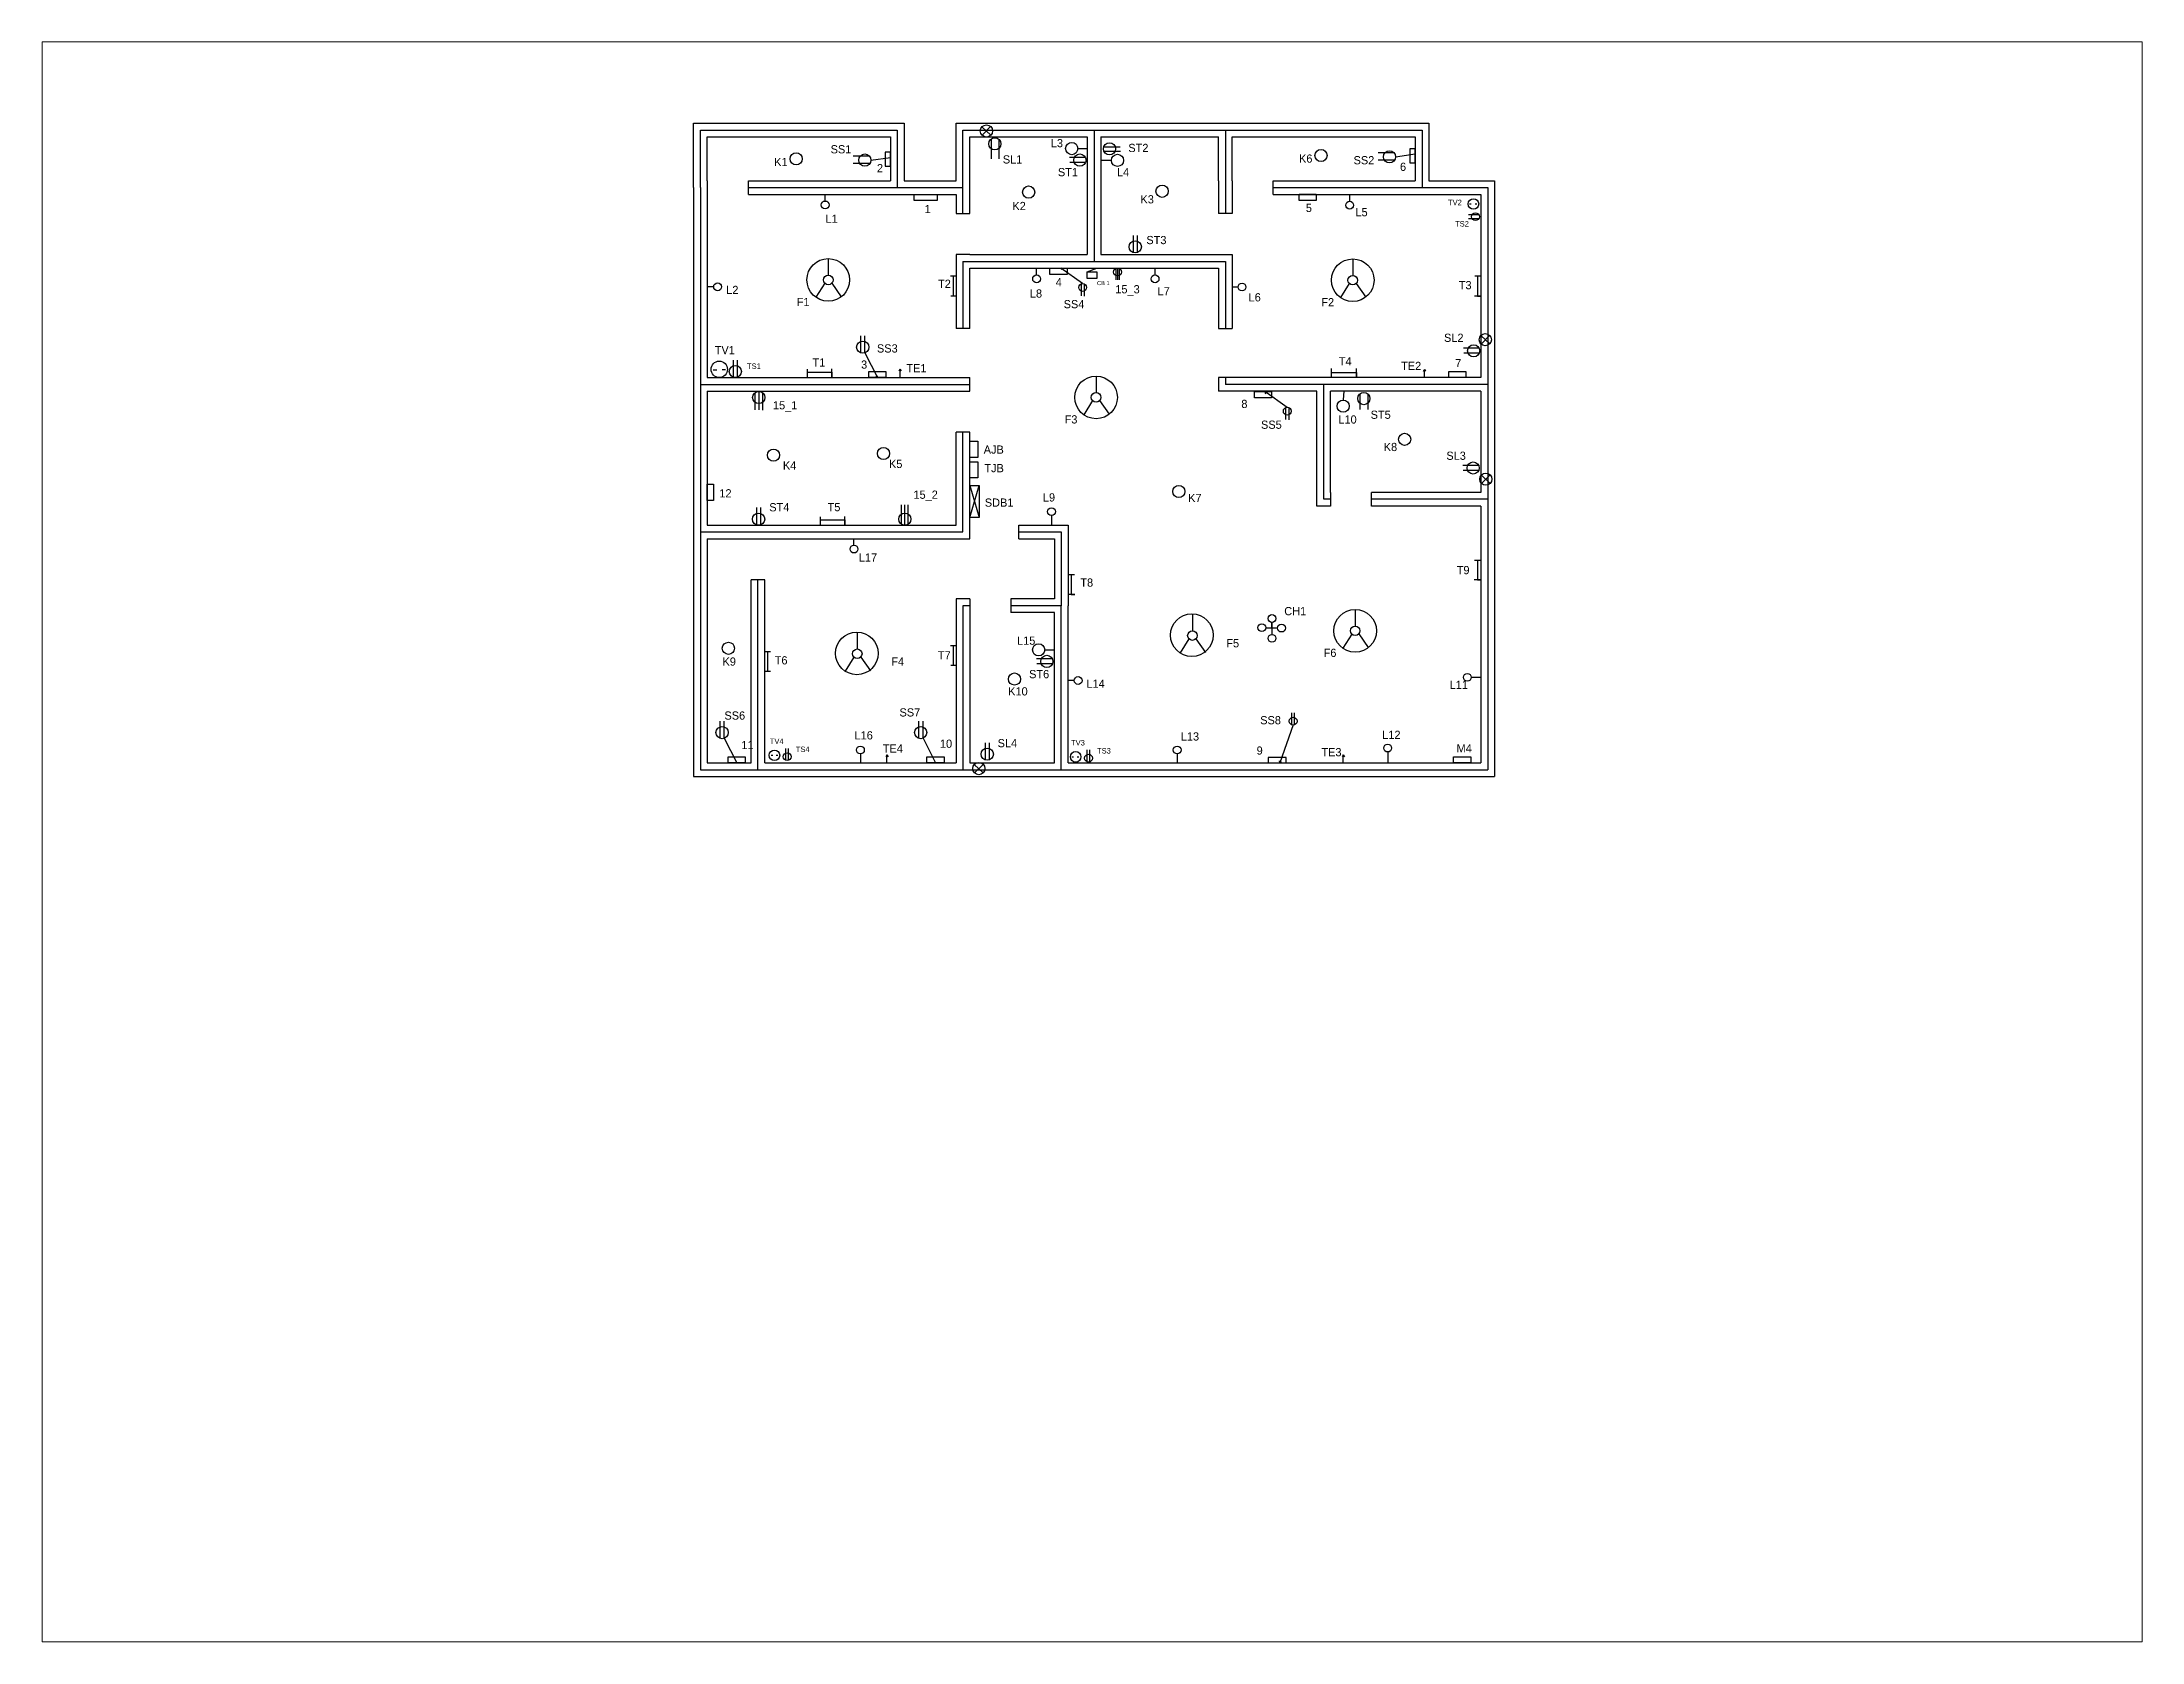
# Paper-space layout 'Layout1' of a CAD drawing. Header units: inches. Extents: x 1.05 to 9.45, y 0.8 to 7.2.
# The model-space entities are those that its viewports show. They can reach past a viewport. Long polylines and large blocks are cut down to what shows.
import ezdxf

# ---------------------------------------------------------------- set-up
doc = ezdxf.new("R2010")
doc.units = ezdxf.units.IN
doc.header["$MEASUREMENT"] = 0
doc.linetypes.add('ACAD_ISO02W100', pattern=[15, 12, -3])

msp = doc.modelspace()

# ---------------------------------------------------------------- linework, layer by layer
for p, q in [((36.4, 116.6), (190.4, 116.6)), ((36.4, 69.6), (36.4, 116.6)), ((190.4, 116.6), (190.4, 74.6)), ((228.4, 74.6), (228.4, 116.6)), ((228.4, 116.6), (329.4, 116.6)), ((247.3, 114.1), (253.8, 108)), ((253.7, 114.2), (247.4, 107.9)), ((329.4, 116.6), (425.4, 116.6)), ((420.4, 116.6), (574.4, 116.6)), ((574.4, 116.6), (574.4, 74.6)), ((46.4, 106.6), (180.4, 106.6)), ((46.4, 74.6), (46.4, 106.6)), ((165, 92.5), (153.1, 92.5)), ((180.4, 106.6), (180.4, 74.6)), ((238.4, 69.6), (238.4, 106.6)), ((238.4, 106.6), (324.4, 106.6)), ((254, 105.2), (254, 90.7)), ((259.7, 105), (259.7, 90.7)), ((317.5, 98.1), (324.6, 98.1)), ((324.4, 106.6), (324.4, 20.6)), ((334.4, 106.6), (334.4, 20.6)), ((334.4, 106.6), (420.4, 106.6)), ((336.4, 99.5), (348.4, 99.5)), ((336.4, 96.3), (348.6, 96.3)), ((420.4, 74.6), (420.4, 106.6)), ((430.4, 106.6), (564.4, 106.6)), ((430.4, 74.6), (430.4, 106.6)), ((549, 95), (537.1, 95)), ((550, 92.1), (564.3, 94.2)), ((564.4, 106.6), (564.4, 74.6)), ((165.3, 87.1), (153.2, 87.1)), ((166, 89.7), (180.4, 91.7)), ((323, 91.6), (311.5, 91.6)), ((323.1, 87.9), (311.6, 87.9)), ((342.1, 89.5), (334.4, 89.5)), ((549.2, 89.6), (537.2, 89.6)), ((36.4, 69.6), (36.4, -79.4)), ((46.4, 74.6), (46.4, 61.1)), ((46.4, 64.6), (46.4, -69.4)), ((76.4, 74.6), (180.4, 74.6)), ((76.4, 64.6), (76.4, 74.6)), ((76.4, 64.6), (228.4, 64.6)), ((132.6, 59.7), (132.6, 64.6)), ((190.4, 74.6), (228.4, 74.6)), ((228.4, 64.6), (228.4, 50.6)), ((238.4, 50.6), (238.4, 69.6)), ((420.4, 74.6), (420.4, 50.6)), ((430.4, 74.6), (430.4, 58.9)), ((430.4, 64.6), (430.4, 50.6)), ((460.4, 74.6), (564.4, 74.6)), ((460.4, 64.6), (460.4, 74.6)), ((460.4, 64.6), (612.4, 64.6)), ((516.4, 59.5), (516.4, 64.6)), ((574.4, 74.6), (622.4, 74.6)), ((612.4, 64.6), (612.4, -69.4)), ((622.4, 74.6), (622.4, -79.4)), ((228.4, 50.6), (238.4, 50.6)), ((430.4, 50.6), (420.4, 50.6)), ((610.9, 49.7), (603.3, 49.7)), ((610.8, 46.8), (603.3, 46.8)), ((604, 57.7), (605.3, 57.7)), ((608.1, 57.6), (609.3, 57.6)), ((358.1, 22), (358.1, 34.5)), ((361.2, 22.1), (361.2, 34.5)), ((134.9, 17.6), (134.9, 5.5)), ((238.4, 20.6), (228.4, 20.6)), ((228.4, 20.6), (228.4, -33.4)), ((238.4, 20.6), (324.4, 20.6)), ((334.4, 20.6), (420.4, 20.6)), ((420.4, 20.6), (430.4, 20.6)), ((430.4, 20.6), (430.4, -33.4)), ((518.6, 17.4), (518.6, 5.3)), ((224.3, 5), (228.4, 5)), ((226.3, 5), (226.3, -9.6)), ((238.4, 10.6), (329.4, 10.6)), ((238.4, -33.4), (238.4, 10.6)), ((287.3, 5.6), (287.3, 10.5)), ((321, -0.7), (305, 10.6)), ((305, 10.6), (305.5, 9.6)), ((305, 10.6), (306.2, 10.4)), ((324.3, 8), (331.5, 10.6)), ((329.4, 10.6), (420.4, 10.6)), ((345.2, 10.4), (345.2, 2.2)), ((346.5, 10.7), (346.5, 2.2)), ((347.6, 10.5), (347.6, 2.2)), ((374, 5.6), (374, 10.5)), ((420.4, 10.6), (420.4, -33.4)), ((608, 4.9), (612.6, 4.9)), ((610, 4.8), (610, -9.8)), ((51, -3), (46.4, -3)), ((132.4, -0.4), (125.9, -10.7)), ((137.5, -0.3), (144.4, -10.3)), ((224.5, -9.5), (228.4, -9.5)), ((319.8, -1), (319.8, -9.7)), ((322.2, -0.9), (322.2, -9.8)), ((434.8, -3.2), (430.4, -3.2)), ((516.1, -0.6), (509.6, -10.9)), ((521.2, -0.5), (528.2, -10.5)), ((612.6, -9.8), (607.7, -9.8)), ((610, -9.8), (612.6, -9.8)), ((158.7, -51.4), (158.7, -38.9)), ((161.7, -51.3), (161.7, -38.9)), ((238.4, -33.4), (228.4, -33.4)), ((420.4, -33.4), (430.4, -33.4)), ((612.4, -38.7), (618.8, -44.8)), ((618.7, -38.6), (612.5, -44.9)), ((65.5, -69.2), (65.5, -56.6)), ((68.5, -69.1), (68.5, -56.6)), ((161.7, -51.3), (161.7, -51.3)), ((161.7, -51.3), (170.8, -69.4)), ((611.2, -47.9), (599.6, -47.9)), ((611.3, -51.6), (599.8, -51.6)), ((36.4, -74.4), (36.4, -182.4)), ((46.4, -69.4), (228.4, -69.4)), ((50.7, -63.8), (53.4, -63.8)), ((57.3, -63.6), (59.6, -63.6)), ((119.2, -65.5), (137.5, -65.5)), ((119.5, -63.3), (119.5, -69.4)), ((137.5, -69.4), (137.5, -63.1)), ((137.5, -65.5), (137.5, -69.4)), ((170.8, -69.4), (169.7, -68.6)), ((170.8, -69.4), (170.8, -68.1)), ((187.3, -63.2), (186.4, -64.8)), ((187.3, -63.2), (188.1, -64.6)), ((187.3, -63.2), (187.3, -69.4)), ((228.4, -69.4), (238.4, -69.4)), ((238.4, -79.4), (238.4, -69.4)), ((238.4, -79.4), (238.4, -74.4)), ((330.8, -68.3), (330.8, -80.4)), ((430.4, -69.4), (420.4, -69.4)), ((420.4, -69.4), (420.4, -79.4)), ((612.4, -69.4), (430.4, -69.4)), ((502.9, -62.8), (502.9, -69.4)), ((502.9, -65.6), (521.3, -65.6)), ((521.3, -69.4), (521.3, -62.8)), ((521.3, -65.6), (521.3, -69.4)), ((571.1, -63.4), (570.2, -65)), ((571.1, -69.4), (571.1, -63.4)), ((571.1, -63.4), (571.9, -64.8)), ((622.4, -74.4), (622.4, -158.4)), ((46.4, -79.4), (46.4, -177.4)), ((46.4, -79.4), (228.4, -79.4)), ((81.2, -80.5), (81.2, -93)), ((84, -79.6), (84, -93)), ((86.8, -80.6), (86.8, -93.2)), ((228.4, -79.4), (238.4, -79.4)), ((328.3, -86.3), (321.8, -96.6)), ((333.4, -86.2), (340.3, -96.2)), ((492.4, -79.4), (420.4, -79.4)), ((470.7, -91.2), (454.2, -79.7)), ((454.2, -79.7), (454.9, -81.2)), ((454.2, -79.7), (456.1, -79.9)), ((469.4, -91.5), (469.4, -100.2)), ((471.8, -91.4), (471.8, -100.3)), ((492.4, -163.4), (492.4, -79.4)), ((502.4, -153.4), (502.4, -79.4)), ((612.4, -79.4), (502.4, -79.4)), ((512, -79.4), (511.6, -85.8)), ((523.8, -81.4), (523.8, -92.8)), ((529.7, -81.5), (529.7, -92.8)), ((612.4, -79.4), (612.4, -153.4)), ((228.4, -177.4), (228.4, -109.4)), ((238.4, -109.4), (228.4, -109.4)), ((238.4, -187.4), (238.4, -109.4)), ((610.8, -133.7), (599.2, -133.7)), ((610.8, -137.4), (599.4, -137.4)), ((238.4, -171.9), (245.2, -148.4)), ((238.4, -148.4), (245.2, -171.9)), ((502.4, -153.4), (502.4, -163.4)), ((612.4, -153.4), (532.4, -153.4)), ((532.4, -163.4), (532.4, -153.4)), ((612.8, -140.8), (619.2, -146.9)), ((619.1, -140.7), (612.9, -147)), ((82.5, -177.2), (82.5, -164.6)), ((85.5, -177.1), (85.5, -164.6)), ((188.5, -176.7), (188.5, -162.5)), ((190.9, -177.4), (190.9, -162.5)), ((193.4, -176.7), (193.4, -162.6)), ((502.4, -163.4), (492.4, -163.4)), ((612.4, -163.4), (532.4, -163.4)), ((612.4, -163.4), (612.4, -351.4)), ((622.4, -158.4), (622.4, -361.4)), ((36.4, -182.4), (36.4, -361.4)), ((46.4, -177.4), (228.4, -177.4)), ((128.6, -173.5), (146.9, -173.5)), ((128.9, -171.3), (128.9, -177.4)), ((146.9, -177.4), (146.9, -171.1)), ((146.9, -173.5), (146.9, -177.4)), ((274.4, -177.4), (310.4, -177.4)), ((274.4, -187.4), (274.4, -177.4)), ((298.2, -170.3), (298.2, -177.4)), ((310.4, -177.4), (310.4, -236.4)), ((46.4, -187.4), (78.4, -187.4)), ((46.4, -187.4), (46.4, -351.4)), ((78.4, -187.4), (99.7, -187.4)), ((88.4, -187.4), (233.4, -187.4)), ((153.7, -192), (153.7, -187.2)), ((233.4, -187.4), (238.4, -187.4)), ((274.4, -187.4), (300.4, -187.4)), ((300.4, -187.4), (300.4, -231.4)), ((310.4, -213.6), (315, -213.6)), ((312.7, -213.7), (312.7, -228.2)), ((607.8, -202.9), (612.4, -202.9)), ((609.8, -203), (609.8, -217.5)), ((78.4, -351.4), (78.4, -217.4)), ((88.4, -217.4), (78.4, -217.4)), ((88.4, -351.4), (88.4, -217.4)), ((315.3, -228.2), (310.4, -228.2)), ((312.7, -228.2), (315.3, -228.2)), ((612.4, -217.5), (607.5, -217.5)), ((609.8, -217.5), (612.4, -217.5)), ((228.4, -231.4), (228.4, -351.4)), ((238.4, -231.4), (228.4, -231.4)), ((238.4, -231.4), (238.4, -351.4)), ((300.4, -231.4), (268.4, -231.4)), ((268.4, -231.4), (268.4, -241.4)), ((300.4, -241.4), (268.4, -241.4)), ((300.4, -351.4), (300.4, -241.4)), ((310.4, -351.4), (310.4, -236.4)), ((401.3, -242.7), (401.3, -254.8)), ((520.4, -239.1), (520.4, -251.2)), ((156.1, -256), (156.1, -268.1)), ((398.8, -260.6), (392.3, -270.9)), ((403.9, -260.5), (410.8, -270.5)), ((455, -252.6), (463.6, -252.6)), ((459.3, -252.6), (459.3, -248.6)), ((459.3, -248.6), (459.3, -257.2)), ((517.9, -257.1), (511.4, -267.4)), ((523, -257), (529.9, -267)), ((88.4, -269.9), (92.5, -269.9)), ((90.4, -269.9), (90.4, -284.4)), ((153.6, -273.9), (147.2, -284.3)), ((158.8, -273.9), (165.7, -283.9)), ((224.3, -265.4), (228.3, -265.4)), ((226.2, -265.4), (226.2, -280)), ((298.8, -275.2), (287.3, -275.2)), ((293.3, -268.6), (300.4, -268.6)), ((88.6, -284.3), (92.5, -284.3)), ((224.5, -279.9), (228.3, -279.9)), ((298.9, -278.8), (287.4, -278.8)), ((314.9, -291.1), (310.4, -291.1)), ((605.4, -288.7), (612.6, -288.7)), ((55.8, -333.4), (55.8, -320.9)), ((58.8, -333.3), (58.8, -320.9)), ((201.2, -333.4), (201.2, -320.9)), ((204.2, -333.3), (204.2, -320.9)), ((474.1, -323.4), (474.1, -314.7)), ((476, -323.5), (476, -314.6)), ((58.8, -333.3), (58.8, -333.3)), ((58.8, -333.3), (68, -351.4)), ((204.2, -333.3), (204.2, -333.3)), ((204.2, -333.3), (213.3, -351.4)), ((249.9, -349.2), (249.9, -336.7)), ((252.9, -349.1), (252.9, -336.7)), ((475, -323.6), (465.2, -351.4)), ((46.4, -351.4), (78.4, -351.4)), ((88.4, -351.4), (228.4, -351.4)), ((93.1, -345.8), (94.4, -345.8)), ((96.7, -345.8), (97.9, -345.8)), ((103.9, -349.5), (103.9, -340.7)), ((105.8, -349.5), (105.8, -340.7)), ((158.5, -344.6), (158.5, -351.4)), ((177.8, -345.4), (176.9, -347)), ((177.8, -351.4), (177.8, -345.4)), ((177.8, -345.4), (178.6, -346.8)), ((238.4, -351.4), (300.4, -351.4)), ((238.4, -351.4), (300.4, -351.4)), ((241.7, -352.5), (248.2, -358.6)), ((248.1, -352.4), (241.8, -358.7)), ((310.4, -351.4), (612.4, -351.4)), ((313, -346.9), (314.3, -346.9)), ((317.1, -346.9), (318.3, -346.9)), ((324.3, -350.6), (324.3, -341.9)), ((326.2, -350.6), (326.2, -341.8)), ((390.2, -344.6), (390.2, -351.4)), ((465.2, -351.4), (465, -349.9)), ((465.2, -351.4), (466.5, -350.5)), ((511.7, -345.4), (510.8, -347)), ((511.7, -351.4), (511.7, -345.4)), ((511.7, -345.4), (512.5, -346.8)), ((544.2, -343.4), (544.2, -351.4)), ((36.4, -361.4), (83.4, -361.4)), ((83.4, -361.4), (233.4, -361.4)), ((233.4, -361.4), (310.4, -361.4)), ((310.4, -361.4), (622.4, -361.4))]:
    msp.add_line(p, q)
at = {"linetype": 'ACAD_ISO02W100'}
for p, q in [((41.4, 69.6), (41.4, 111.6)), ((41.4, 111.6), (185.4, 111.6)), ((185.4, 111.6), (185.4, 69.6)), ((233.4, 69.6), (233.4, 111.6)), ((233.4, 111.6), (329.4, 111.6)), ((329.4, 111.6), (425.4, 111.6)), ((329.4, 111.6), (329.4, 15.6)), ((425.4, 111.6), (569.4, 111.6)), ((425.4, 111.6), (425.4, 50.6)), ((569.4, 111.6), (569.4, 69.6)), ((41.4, 69.6), (41.4, -74.4)), ((76.4, 69.6), (233.4, 69.6)), ((233.4, 50.6), (233.4, 69.6)), ((460.4, 69.6), (617.4, 69.6)), ((617.4, 69.6), (617.4, -74.4)), ((233.4, 15.6), (233.4, -33.4)), ((233.4, 15.6), (329.4, 15.6)), ((329.4, 15.6), (425.4, 15.6)), ((425.4, 15.6), (425.4, -33.4)), ((41.4, -74.4), (238.4, -74.4)), ((41.4, -74.4), (41.4, -182.4)), ((425.4, -69.4), (425.4, -74.4)), ((617.4, -74.4), (425.4, -74.4)), ((497.4, -158.4), (497.4, -74.4)), ((617.4, -74.4), (617.4, -158.4)), ((233.4, -182.4), (233.4, -109.4)), ((502.4, -158.4), (497.4, -158.4)), ((617.4, -158.4), (532.4, -158.4)), ((617.4, -158.4), (617.4, -356.4)), ((41.4, -182.4), (233.4, -182.4)), ((41.4, -182.4), (41.4, -356.4)), ((274.4, -182.4), (305.4, -182.4)), ((305.4, -182.4), (305.4, -236.4)), ((83.4, -356.4), (83.4, -217.4)), ((233.4, -236.4), (233.4, -356.4)), ((238.4, -236.4), (233.4, -236.4)), ((305.4, -236.4), (268.4, -236.4)), ((305.4, -356.4), (305.4, -236.4)), ((41.4, -356.4), (83.4, -356.4)), ((83.4, -356.4), (233.4, -356.4)), ((233.4, -356.4), (305.4, -356.4)), ((305.4, -356.4), (617.4, -356.4))]:
    msp.add_line(p, q, dxfattribs=at)
for points in [[(180.4, 95.6), (176.5, 95.6), (176.5, 85.3), (180.4, 85.3)], [(564.3, 98), (560.4, 98), (560.4, 87.8), (564.3, 87.8)], [(197.8, 64.6), (214.5, 64.6), (214.5, 60.1), (197.8, 60.1)], [(491.9, 60.1), (479.4, 60.1), (479.4, 64.7), (491.9, 64.7)], [(309.6, 6), (297.1, 6), (297.1, 10.6), (309.6, 10.6)], [(324.3, 8), (331.3, 8), (331.3, 3.1), (324.3, 3.1)], [(177.1, -69.4), (164.6, -69.4), (164.6, -64.9), (177.1, -64.9)], [(601.4, -69.4), (588.9, -69.4), (588.9, -64.9), (601.4, -64.9)], [(459.2, -84.2), (446.7, -84.2), (446.7, -79.7), (459.2, -79.7)], [(238.4, -115.9), (244.3, -115.9), (244.3, -127.8), (238.4, -127.8)], [(238.4, -131), (244.3, -131), (244.3, -142.9), (238.4, -142.9)], [(46.4, -147.4), (50.9, -147.4), (50.9, -159.3), (46.4, -159.3)], [(238.4, -148.4), (245.2, -148.4), (245.2, -171.9), (238.4, -171.9)], [(74.2, -351.4), (61.7, -351.4), (61.7, -346.9), (74.2, -346.9)], [(219.6, -351.4), (207.1, -351.4), (207.1, -346.9), (219.6, -346.9)], [(456.7, -351.4), (469.8, -351.4), (469.8, -347.3), (456.7, -347.3)], [(604.9, -351.4), (592.4, -351.4), (592.4, -346.9), (604.9, -346.9)]]:
    msp.add_lwpolyline(points, close=True)
for centre, radius in [((250.6, 111), 4.46), ((111.4, 90.6), 4.46), ((161.6, 89.7), 4.46), ((256.7, 101.6), 4.46), ((313, 98.1), 4.46), ((319, 89.7), 4.46), ((340.6, 97.9), 4.46), ((346.5, 89.5), 4.46), ((495.4, 93.1), 4.46), ((545.5, 92.1), 4.46), ((281.5, 66.3), 4.46), ((379.1, 66.9), 4.46), ((606.9, 57.6), 3.85), ((132.6, 56.9), 2.86), ((516.4, 56.7), 2.86), ((608.4, 48.3), 2.86), ((134.9, 2), 15.6), ((359.5, 26.2), 4.46), ((518.6, 1.8), 15.6), ((134.9, 2), 3.49), ((287.3, 2.8), 2.86), ((346.5, 7.8), 2.86), ((374, 2.8), 2.86), ((518.6, 1.8), 3.49), ((53.9, -3), 2.86), ((321, -3.5), 2.86), ((437.6, -3.2), 2.86), ((160.1, -47.2), 4.46), ((607.1, -49.9), 4.46), ((615.6, -41.7), 4.46), ((55.1, -63.4), 5.98), ((66.9, -65), 4.46), ((330.8, -83.9), 15.6), ((84, -84), 4.46), ((330.8, -83.9), 3.49), ((470.7, -94), 2.86), ((511.6, -90.3), 4.46), ((526.7, -84.8), 4.46), ((94.8, -126.2), 4.46), ((175.3, -125), 4.46), ((556.6, -114.6), 4.46), ((606.7, -135.6), 4.46), ((391.4, -152.8), 4.46), ((616, -143.8), 4.46), ((83.9, -173), 4.46), ((190.9, -173), 4.46), ((298.2, -167.5), 2.86), ((153.7, -194.9), 2.86), ((400.9, -257.9), 15.6), ((459.5, -245.7), 2.86), ((520.4, -254.7), 15.6), ((155.8, -271.2), 15.6), ((401.3, -258.2), 3.49), ((452.1, -252.4), 2.86), ((459.5, -260.2), 2.86), ((466.5, -252.7), 2.86), ((520.4, -254.7), 3.49), ((61.8, -267.5), 4.46), ((156.1, -271.5), 3.49), ((288.8, -268.6), 4.46), ((294.8, -277.1), 4.46), ((271.1, -290), 4.46), ((317.7, -291.1), 2.86), ((602.5, -288.7), 2.86), ((475, -320.8), 2.86), ((57.2, -329.2), 4.46), ((202.5, -329.2), 4.46), ((544.2, -340.5), 2.86), ((95.5, -345.8), 3.85), ((104.8, -346.8), 2.86), ((158.4, -341.9), 2.86), ((245, -355.5), 4.46), ((251.2, -345), 4.46), ((315.9, -346.9), 3.85), ((325.3, -347.9), 2.86), ((390.2, -341.9), 2.86)]:
    msp.add_circle(centre, radius)

# ---------------------------------------------------------------- texts
at = {"attachment_point": 1}
for s, insert, char_height, width in [('SS1', (136.6, 100.6), 6, 17.326), ('SL1', (262.6, 93.2), 6, 17.326), ('L3', (297.7, 105.1), 6, 17.326), ('ST2', (354.4, 101.6), 6, 17.326), ('K6', (479.3, 93.8), 6, 17.326), ('SS2', (519.2, 92.6), 6, 17.326), ('K1', (95.3, 91.3), 6, 17.326), ('2', (170.5, 86.8), 6, 17.326), ('ST1', (302.9, 83.9), 6, 17.326), ('L4', (346.1, 83.8), 6, 17.326), ('6', (553.2, 87.8), 6, 17.326), ('K3', (363.3, 64), 6, 17.326), ('L1', (132.9, 49.8), 6, 17.326), ('1', (205.4, 56.9), 6, 17.326), ('K2', (269.6, 59.1), 6, 17.326), ('5', (484.3, 57.7), 6, 17.326), ('L5', (520.6, 54.6), 6, 17.326), ('TV2', (588.3, 60.7), 4, 17.326), ('ST3', (367.6, 34.2), 6, 17.326), ('TS2', (593.5, 45.1), 4, 17.326), ('T2', (215.2, 2.2), 6, 17.326), ('4', (301.3, 3.4), 6, 17.326), ('CB 1', (331.5, 1.2), 3, 20.687), ('T3', (596.2, 1.2), 6, 17.326), ('L2', (60.2, -2.3), 6, 17.326), ('F1', (111.8, -11.1), 6, 17.326), ('L8', (282.4, -4.9), 6, 17.326), ('SS4', (307.1, -12.7), 6, 17.326), ('15_3', (344.9, -1.8), 6, 17.326), ('L7', (375.8, -3.3), 6, 17.326), ('L6', (442.4, -7.7), 6, 17.326), ('F2', (495.6, -11.3), 6, 17.326), ('SS3', (170.5, -45.1), 6, 17.326), ('SL2', (585.4, -37.3), 6, 17.326), ('TV1', (51.8, -46.3), 6, 17.326), ('TS1', (75.4, -59.1), 4, 17.326), ('T1', (123.3, -55.4), 6, 17.326), ('3', (158.9, -56.9), 6, 17.326), ('TE1', (192, -59.6), 6, 17.326), ('T4', (508.4, -54.5), 6, 17.326), ('TE2', (554, -57.9), 6, 17.326), ('7', (593.6, -55.8), 6, 17.326), ('15_1', (94.4, -86.7), 6, 17.326), ('8', (437.1, -85.7), 6, 17.326), ('F3', (307.8, -97), 6, 17.326), ('SS5', (451.5, -100.9), 6, 17.326), ('L10', (508.1, -97.1), 6, 17.326), ('ST5', (531.7, -93.6), 6, 17.326), ('AJB', (248.6, -119.1), 6, 17.326), ('K8', (541.3, -117.2), 6, 17.326), ('K4', (101.7, -130.7), 6, 17.326), ('K5', (179.3, -129.6), 6, 17.326), ('TJB', (249.1, -132.7), 6, 17.326), ('SL3', (587.1, -123.6), 6, 17.326), ('12', (55.2, -151.1), 6, 17.326), ('15_2', (197.2, -152.1), 6, 17.326), ('ST4', (91.7, -161.3), 6, 17.326), ('T5', (134.4, -161.2), 6, 17.326), ('SDB1', (249.4, -157.9), 6, 17.326), ('L9', (291.9, -154.1), 6, 17.326), ('K7', (398.2, -154.5), 6, 17.326), ('L17', (157.2, -198.1), 6, 17.326), ('T9', (594.7, -207.3), 6, 17.326), ('T8', (319.3, -216.4), 6, 17.326), ('CH1', (468.5, -237.3), 6, 17.326), ('L15', (273, -258.9), 6, 17.326), ('F5', (426.1, -260.8), 6, 17.326), ('K9', (57.5, -274.2), 6, 17.326), ('T6', (95.7, -273.3), 6, 17.326), ('F4', (181, -274.1), 6, 17.326), ('T7', (215.1, -269.6), 6, 17.326), ('F6', (497.3, -267.8), 6, 17.326), ('ST6', (281.8, -283.4), 6, 17.326), ('L14', (323.8, -290.4), 6, 17.326), ('L11', (589.5, -291.2), 6, 17.326), ('K10', (266.5, -296), 6, 17.326), ('SS6', (58.9, -313.7), 6, 17.326), ('SS7', (187, -311.4), 6, 17.326), ('SS8', (450.9, -317.1), 6, 17.326), ('11', (71.3, -335.3), 6, 17.326), ('TV4', (92.1, -333.5), 4, 17.326), ('L16', (154.1, -328.2), 6, 17.326), ('TE4', (174.8, -337.8), 6, 17.326), ('10', (216.6, -334.3), 6, 17.326), ('SL4', (258.8, -333.9), 6, 17.326), ('TV3', (312.5, -334.6), 4, 17.326), ('L13', (392.8, -329), 6, 17.326), ('L12', (540.2, -327.8), 6, 17.326), ('M4', (594.6, -337.7), 6, 17.326), ('TS4', (111.1, -339.4), 4, 17.326), ('TS3', (331.5, -340.5), 4, 17.326), ('9', (448.3, -339.3), 6, 17.326), ('TE3', (495.7, -340.5), 6, 17.326)]:
    msp.add_mtext(s, dxfattribs=dict(at, insert=insert, char_height=char_height, width=width))

psp = doc.layouts.get("Layout1")

# ---------------------------------------------------------------- viewports
at = {"layer": '0'}
psp.add_viewport(center=(5.25, 4), size=(8.4, 6.4), view_center_point=(327.8433, -409.2235), view_height=1170.644581, dxfattribs=at)

doc.saveas('drawing.dxf')
